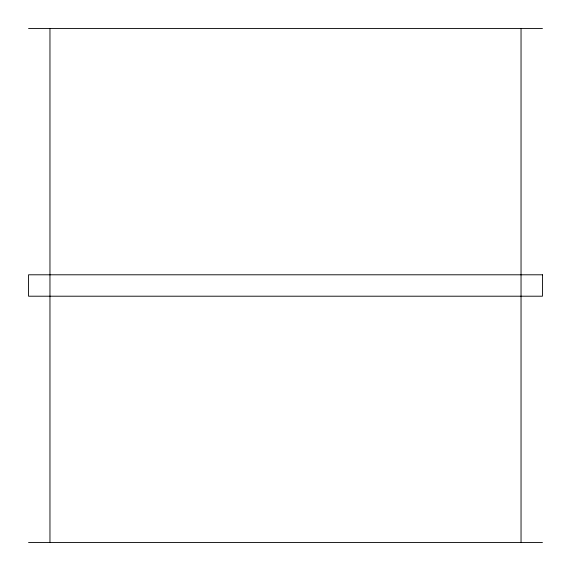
<?xml version="1.0" encoding="UTF-8"?>
<svg xmlns="http://www.w3.org/2000/svg" width="571" height="571" viewBox="0 0 571 571"><rect width="100%" height="100%" fill="white"/><g stroke="black" fill="none" stroke-linecap="round" stroke-linejoin="round"><path stroke-width="0.86" d="M28.55 28.55L542.45 28.55M28.55 542.45L542.45 542.45M521.038 28.55L521.038 542.45M49.962 28.55L49.962 542.45M542.45 274.794L28.55 274.794L28.55 296.206L542.45 296.206L542.45 274.794"/></g></svg>
